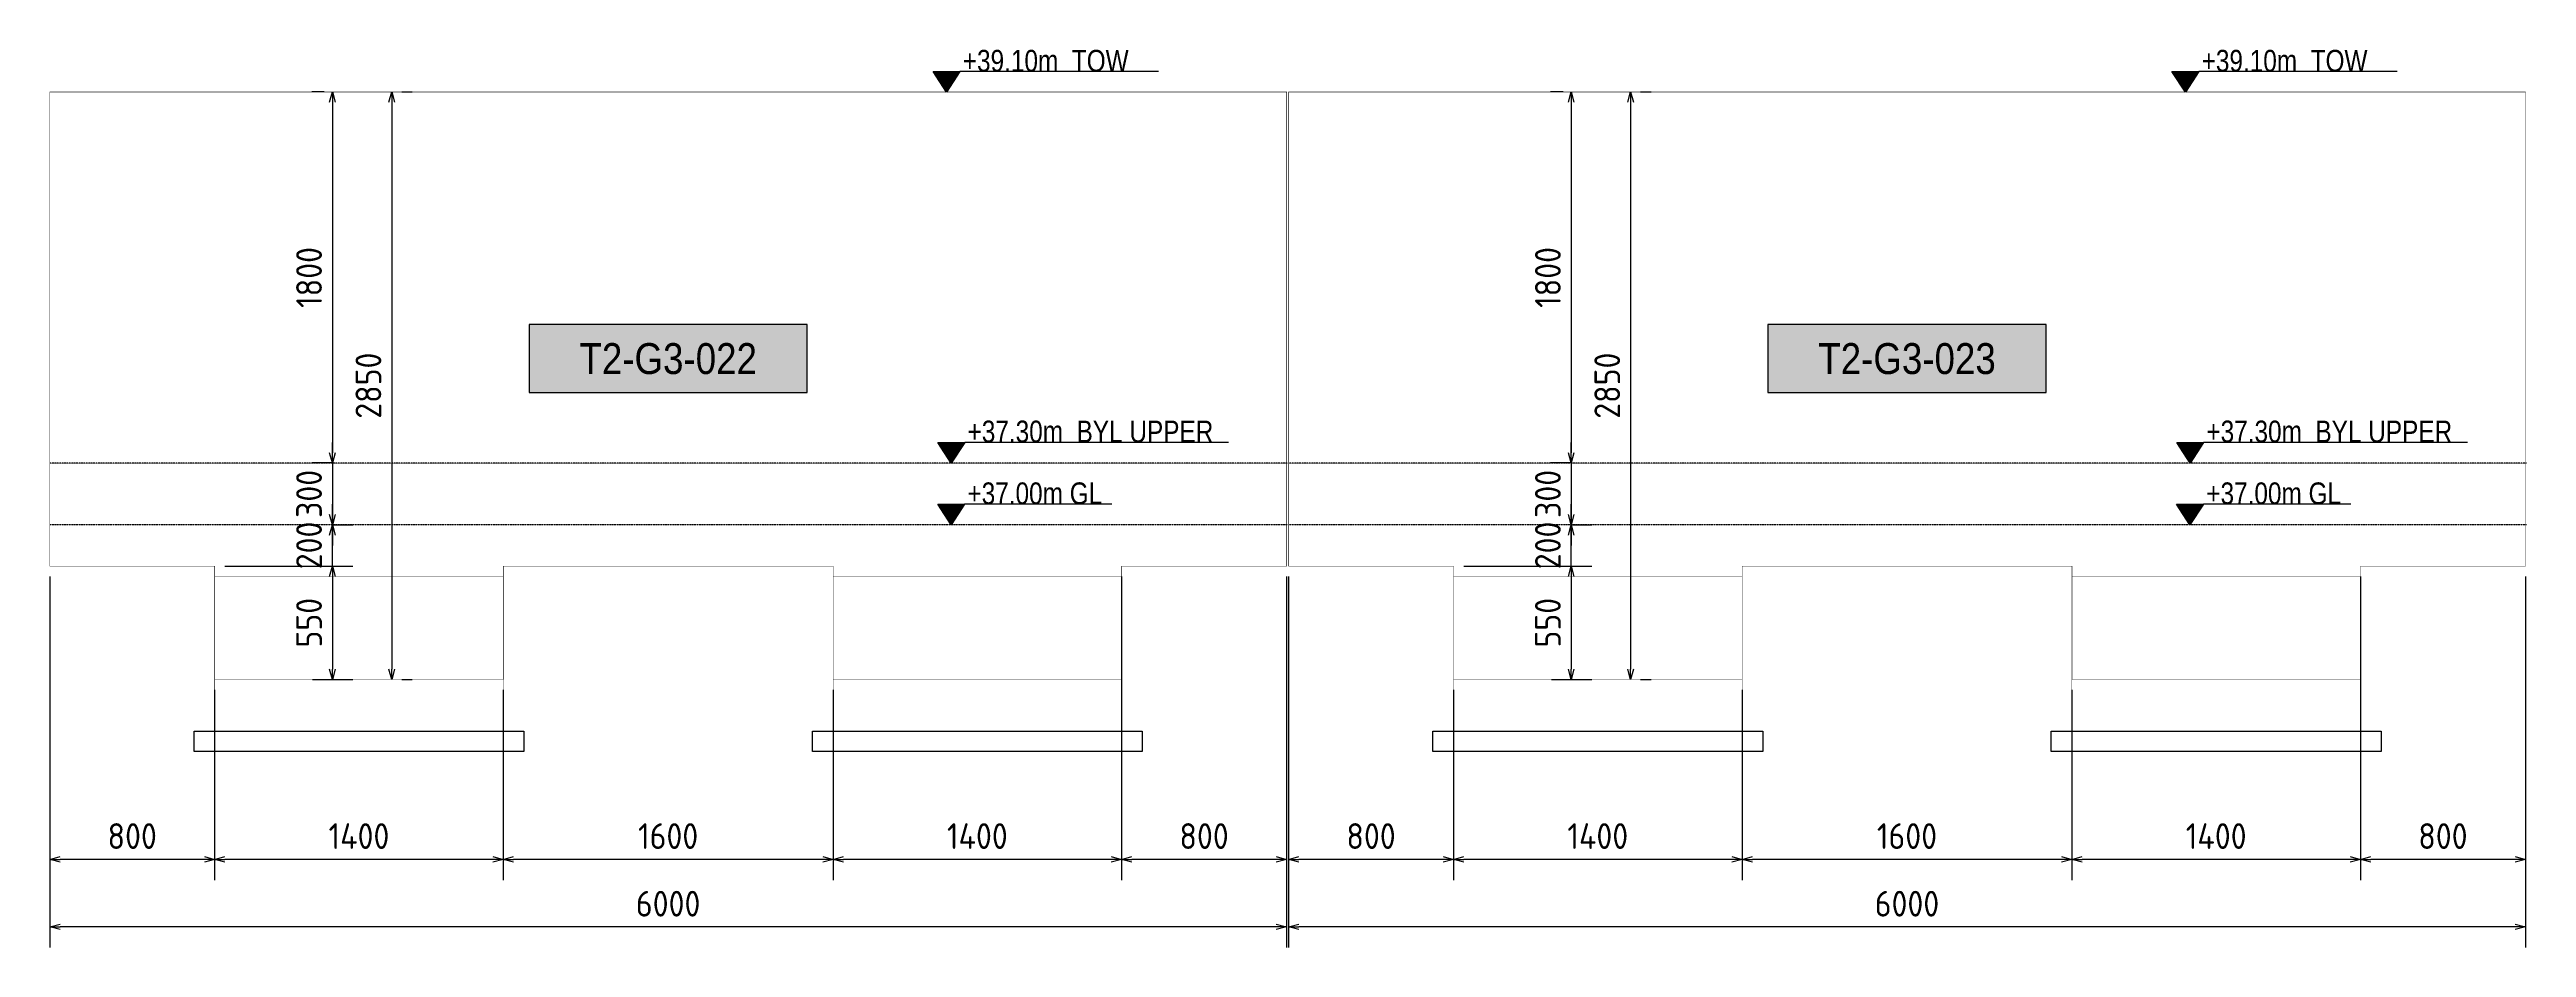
# Model space of a CAD drawing. Header units: centimetres. Extents: x -6122352 to 7132207, y -1694241 to 1947892.
# Drawn here: x 3689633 to 3701649, y 813384 to 817740 of the extents above; entities that cross this region are included whole.
import ezdxf
from ezdxf.enums import TextEntityAlignment as Align

# ---------------------------------------------------------------- set-up
doc = ezdxf.new("R2010")
doc.units = ezdxf.units.CM
doc.header["$MEASUREMENT"] = 0
doc.header["$PDMODE"] = 66
doc.header["$PDSIZE"] = 100
doc.linetypes.add('DASHED2', pattern=[0.375, 0.25, -0.125])
doc.linetypes.add('HIDDEN', pattern=[0.375, 0.25, -0.125])
for name, color, linetype in [('@MI-TYPE-01', 30, 'Continuous'), ('@MI-TYPE-02', 6, 'Continuous'), ('JML-Dimension', 1, 'Continuous'), ('PANEL-TAGS', 7, 'Continuous'), ('SECTION', 130, 'Continuous')]:
    doc.layers.add(name, color=color, linetype=linetype)
doc.styles.add('PANELTAG_STYLE', font='arial.ttf')
doc.styles.add('Schueco-BEMSTIL', font='isocpeur.ttf', dxfattribs={"width": 0.9})
doc.styles.add('txt-Pisa-std', font='arial.ttf', dxfattribs={"width": 0.8})
doc.dimstyles.new('MI- JWC-TXT-2.5 MM', dxfattribs={"dimscale": 1.5, "dimtxt": 2.5, "dimasz": 1, "dimexe": 2, "dimexo": 1, "dimgap": 1, "dimtad": 1, "dimdec": 0, "dimdsep": 46, "dimtxsty": 'Schueco-BEMSTIL', "dimblk": 'OPEN30', "dimcen": 0, "dimdle": 2, "dimclrd": 140, "dimclre": 8, "dimclrt": 40, "dimadec": 0, "dimazin": 2, "dimtfac": 1, "dimtdec": 0, "dimtix": 1, "dimtmove": 2, "dimatfit": 3, "dimldrblk": 'OPEN', "dimfxl": 2, "dimlwd": -1, "dimlwe": -1, "dimarcsym": 0})

# ---------------------------------------------------------------- blocks, each defined once
blk = doc.blocks.new('_Open30')
at = {"color": 0, "linetype": 'ByBlock', "lineweight": -2}
for p, q in [((-1, 0.27), (0, 0)), ((0, 0), (-1, -0.27)), ((0, 0), (-1, 0))]:
    blk.add_line(p, q, dxfattribs=at)
blk = doc.blocks.new('*D2903')
at = {"layer": '@MI-TYPE-01', "color": 8, "transparency": 16777216}
for p, q in [((3694834, 815184), (3694834, 813711)), ((3695634, 815184), (3695634, 813711))]:
    blk.add_line(p, q, dxfattribs=at)
at = {"layer": '@MI-TYPE-01', "color": 140, "transparency": 16777216}
blk.add_line((3695584, 813811), (3694884, 813811), dxfattribs=at)
at = {"layer": 'Defpoints', "color": 0, "transparency": 16777216}
for p in [(3694834, 815234), (3695634, 815234), (3694834, 813811)]:
    blk.add_point(p, dxfattribs=at)
at = {"layer": '@MI-TYPE-01', "color": 140, "transparency": 16777216, "xscale": 50, "yscale": 50, "zscale": 50, "rotation": 180}
blk.add_blockref('_Open30', (3694834, 813811), dxfattribs=at)
at = {"layer": '@MI-TYPE-01', "color": 140, "transparency": 16777216, "xscale": 50, "yscale": 50, "zscale": 50}
blk.add_blockref('_Open30', (3695634, 813811), dxfattribs=at)
at = {"layer": '@MI-TYPE-01', "color": 40, "transparency": 16777216, "insert": (3695234, 813924), "char_height": 125, "attachment_point": 5, "style": 'Schueco-BEMSTIL'}
blk.add_mtext('800', dxfattribs=at)
blk = doc.blocks.new('_Open')
at = {"color": 0, "linetype": 'ByBlock', "lineweight": -2}
for p, q in [((-1, 0.2), (0, 0)), ((-1, -0.2), (0, 0)), ((0, 0), (-1, 0))]:
    blk.add_line(p, q, dxfattribs=at)
blk = doc.blocks.new('*D2904')
at = {"layer": '@MI-TYPE-01', "color": 8, "transparency": 16777216}
for p, q in [((3694834, 815184), (3694834, 813711)), ((3693434, 814634), (3693434, 813711))]:
    blk.add_line(p, q, dxfattribs=at)
at = {"layer": '@MI-TYPE-01', "color": 140, "transparency": 16777216}
blk.add_line((3694784, 813811), (3693484, 813811), dxfattribs=at)
at = {"layer": 'Defpoints', "color": 0, "transparency": 16777216}
for p in [(3694834, 815234), (3693434, 814684), (3693434, 813811)]:
    blk.add_point(p, dxfattribs=at)
at = {"layer": '@MI-TYPE-01', "color": 140, "transparency": 16777216, "xscale": 50, "yscale": 50, "zscale": 50, "rotation": 180}
blk.add_blockref('_Open30', (3693434, 813811), dxfattribs=at)
at = {"layer": '@MI-TYPE-01', "color": 140, "transparency": 16777216, "xscale": 50, "yscale": 50, "zscale": 50}
blk.add_blockref('_Open30', (3694834, 813811), dxfattribs=at)
at = {"layer": '@MI-TYPE-01', "color": 40, "transparency": 16777216, "insert": (3694134, 813924), "char_height": 125, "attachment_point": 5, "style": 'Schueco-BEMSTIL'}
blk.add_mtext('1400', dxfattribs=at)
blk = doc.blocks.new('*D2905')
at = {"layer": '@MI-TYPE-01', "color": 8, "transparency": 16777216}
for p, q in [((3691834, 814634), (3691834, 813711)), ((3693434, 814634), (3693434, 813711))]:
    blk.add_line(p, q, dxfattribs=at)
at = {"layer": '@MI-TYPE-01', "color": 140, "transparency": 16777216}
blk.add_line((3693384, 813811), (3691884, 813811), dxfattribs=at)
at = {"layer": 'Defpoints', "color": 0, "transparency": 16777216}
for p in [(3691834, 814684), (3693434, 814684), (3691834, 813811)]:
    blk.add_point(p, dxfattribs=at)
at = {"layer": '@MI-TYPE-01', "color": 140, "transparency": 16777216, "xscale": 50, "yscale": 50, "zscale": 50, "rotation": 180}
blk.add_blockref('_Open30', (3691834, 813811), dxfattribs=at)
at = {"layer": '@MI-TYPE-01', "color": 140, "transparency": 16777216, "xscale": 50, "yscale": 50, "zscale": 50}
blk.add_blockref('_Open30', (3693434, 813811), dxfattribs=at)
at = {"layer": '@MI-TYPE-01', "color": 40, "transparency": 16777216, "insert": (3692634, 813924), "char_height": 125, "attachment_point": 5, "style": 'Schueco-BEMSTIL'}
blk.add_mtext('1600', dxfattribs=at)
blk = doc.blocks.new('*D2906')
at = {"layer": '@MI-TYPE-01', "color": 8, "transparency": 16777216}
for p, q in [((3690434, 814634), (3690434, 813711)), ((3691834, 814634), (3691834, 813711))]:
    blk.add_line(p, q, dxfattribs=at)
at = {"layer": '@MI-TYPE-01', "color": 140, "transparency": 16777216}
blk.add_line((3691784, 813811), (3690484, 813811), dxfattribs=at)
at = {"layer": 'Defpoints', "color": 0, "transparency": 16777216}
for p in [(3690434, 814684), (3691834, 814684), (3690434, 813811)]:
    blk.add_point(p, dxfattribs=at)
at = {"layer": '@MI-TYPE-01', "color": 140, "transparency": 16777216, "xscale": 50, "yscale": 50, "zscale": 50, "rotation": 180}
blk.add_blockref('_Open30', (3690434, 813811), dxfattribs=at)
at = {"layer": '@MI-TYPE-01', "color": 140, "transparency": 16777216, "xscale": 50, "yscale": 50, "zscale": 50}
blk.add_blockref('_Open30', (3691834, 813811), dxfattribs=at)
at = {"layer": '@MI-TYPE-01', "color": 40, "transparency": 16777216, "insert": (3691134, 813924), "char_height": 125, "attachment_point": 5, "style": 'Schueco-BEMSTIL'}
blk.add_mtext('1400', dxfattribs=at)
blk = doc.blocks.new('*D2907')
at = {"layer": '@MI-TYPE-01', "color": 8, "transparency": 16777216}
for p, q in [((3689634, 815184), (3689634, 813711)), ((3690434, 814634), (3690434, 813711))]:
    blk.add_line(p, q, dxfattribs=at)
at = {"layer": '@MI-TYPE-01', "color": 140, "transparency": 16777216}
blk.add_line((3690384, 813811), (3689684, 813811), dxfattribs=at)
at = {"layer": 'Defpoints', "color": 0, "transparency": 16777216}
for p in [(3689634, 815234), (3690434, 814684), (3689634, 813811)]:
    blk.add_point(p, dxfattribs=at)
at = {"layer": '@MI-TYPE-01', "color": 140, "transparency": 16777216, "xscale": 50, "yscale": 50, "zscale": 50, "rotation": 180}
blk.add_blockref('_Open30', (3689634, 813811), dxfattribs=at)
at = {"layer": '@MI-TYPE-01', "color": 140, "transparency": 16777216, "xscale": 50, "yscale": 50, "zscale": 50}
blk.add_blockref('_Open30', (3690434, 813811), dxfattribs=at)
at = {"layer": '@MI-TYPE-01', "color": 40, "transparency": 16777216, "insert": (3690034, 813924), "char_height": 125, "attachment_point": 5, "style": 'Schueco-BEMSTIL'}
blk.add_mtext('800', dxfattribs=at)
blk = doc.blocks.new('*D2908')
at = {"layer": '@MI-TYPE-01', "color": 8, "transparency": 16777216}
for p, q in [((3689634, 815184), (3689634, 813384)), ((3695634, 815184), (3695634, 813384))]:
    blk.add_line(p, q, dxfattribs=at)
at = {"layer": '@MI-TYPE-01', "color": 140, "transparency": 16777216}
blk.add_line((3695584, 813484), (3689684, 813484), dxfattribs=at)
at = {"layer": 'Defpoints', "color": 0, "transparency": 16777216}
for p in [(3689634, 815234), (3695634, 815234), (3689634, 813484)]:
    blk.add_point(p, dxfattribs=at)
at = {"layer": '@MI-TYPE-01', "color": 140, "transparency": 16777216, "xscale": 50, "yscale": 50, "zscale": 50, "rotation": 180}
blk.add_blockref('_Open30', (3689634, 813484), dxfattribs=at)
at = {"layer": '@MI-TYPE-01', "color": 140, "transparency": 16777216, "xscale": 50, "yscale": 50, "zscale": 50}
blk.add_blockref('_Open30', (3695634, 813484), dxfattribs=at)
at = {"layer": '@MI-TYPE-01', "color": 40, "transparency": 16777216, "insert": (3692634, 813596), "char_height": 125, "attachment_point": 5, "style": 'Schueco-BEMSTIL'}
blk.add_mtext('6000', dxfattribs=at)
blk = doc.blocks.new('T2-ELE FT')
at = {"color": 12, "linetype": 'HIDDEN', "ltscale": 5, "const_width": 2}
blk.add_lwpolyline([(30306558, 1676366), (30306558, 1676866), (30307958, 1676866), (30307958, 1676366)], dxfattribs=at)
at = {"color": 12, "ltscale": 20, "const_width": 2}
blk.add_lwpolyline([(30306558, 1676366), (30307958, 1676366), (30307958, 1676116), (30306558, 1676116)], close=True, dxfattribs=at)
at = {"color": 8, "ltscale": 20}
blk.add_lwpolyline([(30306458, 1676116), (30308058, 1676116), (30308058, 1676016), (30306458, 1676016)], close=True, dxfattribs=at)
blk = doc.blocks.new('*D2909')
at = {"layer": '@MI-TYPE-01', "color": 8, "transparency": 16777216}
for p, q in [((3690966, 817534), (3690905, 817534)), ((3691009, 815734), (3690905, 815734))]:
    blk.add_line(p, q, dxfattribs=at)
at = {"layer": '@MI-TYPE-01', "color": 140, "transparency": 16777216}
blk.add_line((3691005, 817484), (3691005, 815784), dxfattribs=at)
at = {"layer": 'Defpoints', "color": 0, "transparency": 16777216}
for p in [(3691016, 817534), (3691005, 815734), (3691059, 815734)]:
    blk.add_point(p, dxfattribs=at)
at = {"layer": '@MI-TYPE-01', "color": 140, "transparency": 16777216, "xscale": 50, "yscale": 50, "zscale": 50}
for p, rotation in [((3691005, 817534), 90), ((3691005, 815734), 270)]:
    blk.add_blockref('_Open30', p, dxfattribs=dict(at, rotation=rotation))
at = {"layer": '@MI-TYPE-01', "color": 40, "transparency": 16777216, "insert": (3690892, 816634), "char_height": 125, "attachment_point": 5, "rotation": 90, "style": 'Schueco-BEMSTIL'}
blk.add_mtext('1800', dxfattribs=at)
blk = doc.blocks.new('*D2900')
at = {"layer": '@MI-TYPE-01', "color": 140, "transparency": 16777216}
blk.add_line((3691293, 817484), (3691293, 814734), dxfattribs=at)
at = {"layer": '@MI-TYPE-01', "color": 8, "transparency": 16777216}
for p, q in [((3691342, 817534), (3691393, 817534)), ((3691342, 814684), (3691393, 814684))]:
    blk.add_line(p, q, dxfattribs=at)
at = {"layer": 'Defpoints', "color": 0, "transparency": 16777216}
for p in [(3691292, 817534), (3691292, 814684), (3691293, 814684)]:
    blk.add_point(p, dxfattribs=at)
at = {"layer": '@MI-TYPE-01', "color": 140, "transparency": 16777216, "xscale": 50, "yscale": 50, "zscale": 50}
for p, rotation in [((3691293, 817534), 90), ((3691293, 814684), 270)]:
    blk.add_blockref('_Open30', p, dxfattribs=dict(at, rotation=rotation))
at = {"layer": '@MI-TYPE-01', "color": 40, "transparency": 16777216, "insert": (3691180, 816109), "char_height": 125, "attachment_point": 5, "rotation": 90, "style": 'Schueco-BEMSTIL'}
blk.add_mtext('2850', dxfattribs=at)
blk = doc.blocks.new('*D2901')
at = {"layer": '@MI-TYPE-01', "color": 140, "transparency": 16777216}
for p, q in [((3691005, 815784), (3691005, 815834)), ((3691005, 815734), (3691005, 815434)), ((3691005, 815384), (3691005, 815334))]:
    blk.add_line(p, q, dxfattribs=at)
at = {"layer": '@MI-TYPE-01', "color": 8, "transparency": 16777216}
for p, q in [((3690966, 815734), (3690905, 815734)), ((3691013, 815434), (3691105, 815434))]:
    blk.add_line(p, q, dxfattribs=at)
at = {"layer": 'Defpoints', "color": 0, "transparency": 16777216}
for p in [(3691016, 815734), (3690963, 815434), (3691005, 815434)]:
    blk.add_point(p, dxfattribs=at)
at = {"layer": '@MI-TYPE-01', "color": 140, "transparency": 16777216, "xscale": 50, "yscale": 50, "zscale": 50}
for p, rotation in [((3691005, 815734), 270), ((3691005, 815434), 90)]:
    blk.add_blockref('_Open30', p, dxfattribs=dict(at, rotation=rotation))
at = {"layer": '@MI-TYPE-01', "color": 40, "transparency": 16777216, "insert": (3690892, 815584), "char_height": 125, "attachment_point": 5, "rotation": 90, "style": 'Schueco-BEMSTIL'}
blk.add_mtext('300', dxfattribs=at)
blk = doc.blocks.new('*D2902')
at = {"layer": '@MI-TYPE-01', "color": 8, "transparency": 16777216}
for p, q in [((3690484, 815234), (3691105, 815234)), ((3690909, 814684), (3691105, 814684))]:
    blk.add_line(p, q, dxfattribs=at)
at = {"layer": '@MI-TYPE-01', "color": 140, "transparency": 16777216}
blk.add_line((3691005, 815184), (3691005, 814734), dxfattribs=at)
at = {"layer": 'Defpoints', "color": 0, "transparency": 16777216}
for p in [(3690434, 815234), (3690859, 814684), (3691005, 814684)]:
    blk.add_point(p, dxfattribs=at)
at = {"layer": '@MI-TYPE-01', "color": 140, "transparency": 16777216, "xscale": 50, "yscale": 50, "zscale": 50}
for p, rotation in [((3691005, 815234), 90), ((3691005, 814684), 270)]:
    blk.add_blockref('_Open30', p, dxfattribs=dict(at, rotation=rotation))
at = {"layer": '@MI-TYPE-01', "color": 40, "transparency": 16777216, "insert": (3690892, 814959), "char_height": 125, "attachment_point": 5, "rotation": 90, "style": 'Schueco-BEMSTIL'}
blk.add_mtext('550', dxfattribs=at)
blk = doc.blocks.new('*U2058')
at = {"layer": 'JML-Dimension'}
h = blk.add_hatch(color=10, dxfattribs=at)
h.dxf.hatch_style = 1
h.paths.add_polyline_path([(0, 0), (-1.54, 2.37), (1.54, 2.37)])
blk.add_line((24.31, 2.37), (1.54, 2.37), dxfattribs=at)
blk.add_lwpolyline([(0, 0), (-1.54, 2.37), (1.54, 2.37), (0, 0)], dxfattribs=at)
at = {"color": 5, "style": 'txt-Pisa-std', "width": 0.8}
blk.add_attdef('+0.0', text='', height=2.5, dxfattribs=at).set_placement((1.87, 2.37), align=Align.BOTTOM_LEFT)
blk = doc.blocks.new('*U2056')
at = {"layer": 'JML-Dimension'}
h = blk.add_hatch(color=10, dxfattribs=at)
h.dxf.hatch_style = 1
h.paths.add_polyline_path([(0, 0), (-1.54, 2.37), (1.54, 2.37)])
blk.add_line((31.81, 2.37), (1.54, 2.37), dxfattribs=at)
blk.add_lwpolyline([(0, 0), (-1.54, 2.37), (1.54, 2.37), (0, 0)], dxfattribs=at)
at = {"color": 5, "style": 'txt-Pisa-std', "width": 0.8}
blk.add_attdef('+0.0', text='', height=2.5, dxfattribs=at).set_placement((1.87, 2.37), align=Align.BOTTOM_LEFT)
blk = doc.blocks.new('*U2214')
at = {"layer": 'JML-Dimension'}
h = blk.add_hatch(color=10, dxfattribs=at)
h.dxf.hatch_style = 1
h.paths.add_polyline_path([(0, 0), (-1.54, 2.37), (1.54, 2.37)])
blk.add_line((18.43, 2.37), (1.54, 2.37), dxfattribs=at)
blk.add_lwpolyline([(0, 0), (-1.54, 2.37), (1.54, 2.37), (0, 0)], dxfattribs=at)
at = {"color": 5, "style": 'txt-Pisa-std', "width": 0.8}
blk.add_attdef('+0.0', text='', height=2.5, dxfattribs=at).set_placement((1.87, 2.37), align=Align.BOTTOM_LEFT)
blk = doc.blocks.new('*D2913')
at = {"layer": '@MI-TYPE-01', "color": 8, "transparency": 16777216}
for p, q in [((3700844, 815184), (3700844, 813711)), ((3701644, 815184), (3701644, 813711))]:
    blk.add_line(p, q, dxfattribs=at)
at = {"layer": '@MI-TYPE-01', "color": 140, "transparency": 16777216}
blk.add_line((3701594, 813811), (3700894, 813811), dxfattribs=at)
at = {"layer": 'Defpoints', "color": 0, "transparency": 16777216}
for p in [(3700844, 815234), (3701644, 815234), (3700844, 813811)]:
    blk.add_point(p, dxfattribs=at)
at = {"layer": '@MI-TYPE-01', "color": 140, "transparency": 16777216, "xscale": 50, "yscale": 50, "zscale": 50, "rotation": 180}
blk.add_blockref('_Open30', (3700844, 813811), dxfattribs=at)
at = {"layer": '@MI-TYPE-01', "color": 140, "transparency": 16777216, "xscale": 50, "yscale": 50, "zscale": 50}
blk.add_blockref('_Open30', (3701644, 813811), dxfattribs=at)
at = {"layer": '@MI-TYPE-01', "color": 40, "transparency": 16777216, "insert": (3701244, 813924), "char_height": 125, "attachment_point": 5, "style": 'Schueco-BEMSTIL'}
blk.add_mtext('800', dxfattribs=at)
blk = doc.blocks.new('*D2914')
at = {"layer": '@MI-TYPE-01', "color": 8, "transparency": 16777216}
for p, q in [((3700844, 815184), (3700844, 813711)), ((3699444, 814634), (3699444, 813711))]:
    blk.add_line(p, q, dxfattribs=at)
at = {"layer": '@MI-TYPE-01', "color": 140, "transparency": 16777216}
blk.add_line((3700794, 813811), (3699494, 813811), dxfattribs=at)
at = {"layer": 'Defpoints', "color": 0, "transparency": 16777216}
for p in [(3700844, 815234), (3699444, 814684), (3699444, 813811)]:
    blk.add_point(p, dxfattribs=at)
at = {"layer": '@MI-TYPE-01', "color": 140, "transparency": 16777216, "xscale": 50, "yscale": 50, "zscale": 50, "rotation": 180}
blk.add_blockref('_Open30', (3699444, 813811), dxfattribs=at)
at = {"layer": '@MI-TYPE-01', "color": 140, "transparency": 16777216, "xscale": 50, "yscale": 50, "zscale": 50}
blk.add_blockref('_Open30', (3700844, 813811), dxfattribs=at)
at = {"layer": '@MI-TYPE-01', "color": 40, "transparency": 16777216, "insert": (3700144, 813924), "char_height": 125, "attachment_point": 5, "style": 'Schueco-BEMSTIL'}
blk.add_mtext('1400', dxfattribs=at)
blk = doc.blocks.new('*D2915')
at = {"layer": '@MI-TYPE-01', "color": 8, "transparency": 16777216}
for p, q in [((3697844, 814634), (3697844, 813711)), ((3699444, 814634), (3699444, 813711))]:
    blk.add_line(p, q, dxfattribs=at)
at = {"layer": '@MI-TYPE-01', "color": 140, "transparency": 16777216}
blk.add_line((3699394, 813811), (3697894, 813811), dxfattribs=at)
at = {"layer": 'Defpoints', "color": 0, "transparency": 16777216}
for p in [(3697844, 814684), (3699444, 814684), (3697844, 813811)]:
    blk.add_point(p, dxfattribs=at)
at = {"layer": '@MI-TYPE-01', "color": 140, "transparency": 16777216, "xscale": 50, "yscale": 50, "zscale": 50, "rotation": 180}
blk.add_blockref('_Open30', (3697844, 813811), dxfattribs=at)
at = {"layer": '@MI-TYPE-01', "color": 140, "transparency": 16777216, "xscale": 50, "yscale": 50, "zscale": 50}
blk.add_blockref('_Open30', (3699444, 813811), dxfattribs=at)
at = {"layer": '@MI-TYPE-01', "color": 40, "transparency": 16777216, "insert": (3698644, 813924), "char_height": 125, "attachment_point": 5, "style": 'Schueco-BEMSTIL'}
blk.add_mtext('1600', dxfattribs=at)
blk = doc.blocks.new('*D2916')
at = {"layer": '@MI-TYPE-01', "color": 8, "transparency": 16777216}
for p, q in [((3696444, 814634), (3696444, 813711)), ((3697844, 814634), (3697844, 813711))]:
    blk.add_line(p, q, dxfattribs=at)
at = {"layer": '@MI-TYPE-01', "color": 140, "transparency": 16777216}
blk.add_line((3697794, 813811), (3696494, 813811), dxfattribs=at)
at = {"layer": 'Defpoints', "color": 0, "transparency": 16777216}
for p in [(3696444, 814684), (3697844, 814684), (3696444, 813811)]:
    blk.add_point(p, dxfattribs=at)
at = {"layer": '@MI-TYPE-01', "color": 140, "transparency": 16777216, "xscale": 50, "yscale": 50, "zscale": 50, "rotation": 180}
blk.add_blockref('_Open30', (3696444, 813811), dxfattribs=at)
at = {"layer": '@MI-TYPE-01', "color": 140, "transparency": 16777216, "xscale": 50, "yscale": 50, "zscale": 50}
blk.add_blockref('_Open30', (3697844, 813811), dxfattribs=at)
at = {"layer": '@MI-TYPE-01', "color": 40, "transparency": 16777216, "insert": (3697144, 813924), "char_height": 125, "attachment_point": 5, "style": 'Schueco-BEMSTIL'}
blk.add_mtext('1400', dxfattribs=at)
blk = doc.blocks.new('*D2917')
at = {"layer": '@MI-TYPE-01', "color": 8, "transparency": 16777216}
for p, q in [((3695644, 815184), (3695644, 813711)), ((3696444, 814634), (3696444, 813711))]:
    blk.add_line(p, q, dxfattribs=at)
at = {"layer": '@MI-TYPE-01', "color": 140, "transparency": 16777216}
blk.add_line((3696394, 813811), (3695694, 813811), dxfattribs=at)
at = {"layer": 'Defpoints', "color": 0, "transparency": 16777216}
for p in [(3695644, 815234), (3696444, 814684), (3695644, 813811)]:
    blk.add_point(p, dxfattribs=at)
at = {"layer": '@MI-TYPE-01', "color": 140, "transparency": 16777216, "xscale": 50, "yscale": 50, "zscale": 50, "rotation": 180}
blk.add_blockref('_Open30', (3695644, 813811), dxfattribs=at)
at = {"layer": '@MI-TYPE-01', "color": 140, "transparency": 16777216, "xscale": 50, "yscale": 50, "zscale": 50}
blk.add_blockref('_Open30', (3696444, 813811), dxfattribs=at)
at = {"layer": '@MI-TYPE-01', "color": 40, "transparency": 16777216, "insert": (3696044, 813924), "char_height": 125, "attachment_point": 5, "style": 'Schueco-BEMSTIL'}
blk.add_mtext('800', dxfattribs=at)
blk = doc.blocks.new('*D2918')
at = {"layer": '@MI-TYPE-01', "color": 8, "transparency": 16777216}
for p, q in [((3695644, 815184), (3695644, 813384)), ((3701644, 815184), (3701644, 813384))]:
    blk.add_line(p, q, dxfattribs=at)
at = {"layer": '@MI-TYPE-01', "color": 140, "transparency": 16777216}
blk.add_line((3701594, 813484), (3695694, 813484), dxfattribs=at)
at = {"layer": 'Defpoints', "color": 0, "transparency": 16777216}
for p in [(3695644, 815234), (3701644, 815234), (3695644, 813484)]:
    blk.add_point(p, dxfattribs=at)
at = {"layer": '@MI-TYPE-01', "color": 140, "transparency": 16777216, "xscale": 50, "yscale": 50, "zscale": 50, "rotation": 180}
blk.add_blockref('_Open30', (3695644, 813484), dxfattribs=at)
at = {"layer": '@MI-TYPE-01', "color": 140, "transparency": 16777216, "xscale": 50, "yscale": 50, "zscale": 50}
blk.add_blockref('_Open30', (3701644, 813484), dxfattribs=at)
at = {"layer": '@MI-TYPE-01', "color": 40, "transparency": 16777216, "insert": (3698644, 813596), "char_height": 125, "attachment_point": 5, "style": 'Schueco-BEMSTIL'}
blk.add_mtext('6000', dxfattribs=at)
blk = doc.blocks.new('*D2919')
at = {"layer": '@MI-TYPE-01', "color": 8, "transparency": 16777216}
for p, q in [((3696976, 817534), (3696915, 817534)), ((3697019, 815734), (3696915, 815734))]:
    blk.add_line(p, q, dxfattribs=at)
at = {"layer": '@MI-TYPE-01', "color": 140, "transparency": 16777216}
blk.add_line((3697015, 817484), (3697015, 815784), dxfattribs=at)
at = {"layer": 'Defpoints', "color": 0, "transparency": 16777216}
for p in [(3697026, 817534), (3697015, 815734), (3697069, 815734)]:
    blk.add_point(p, dxfattribs=at)
at = {"layer": '@MI-TYPE-01', "color": 140, "transparency": 16777216, "xscale": 50, "yscale": 50, "zscale": 50}
for p, rotation in [((3697015, 817534), 90), ((3697015, 815734), 270)]:
    blk.add_blockref('_Open30', p, dxfattribs=dict(at, rotation=rotation))
at = {"layer": '@MI-TYPE-01', "color": 40, "transparency": 16777216, "insert": (3696902, 816634), "char_height": 125, "attachment_point": 5, "rotation": 90, "style": 'Schueco-BEMSTIL'}
blk.add_mtext('1800', dxfattribs=at)
blk = doc.blocks.new('*D2910')
at = {"layer": '@MI-TYPE-01', "color": 140, "transparency": 16777216}
blk.add_line((3697303, 817484), (3697303, 814734), dxfattribs=at)
at = {"layer": '@MI-TYPE-01', "color": 8, "transparency": 16777216}
for p, q in [((3697352, 817534), (3697403, 817534)), ((3697352, 814684), (3697403, 814684))]:
    blk.add_line(p, q, dxfattribs=at)
at = {"layer": 'Defpoints', "color": 0, "transparency": 16777216}
for p in [(3697302, 817534), (3697302, 814684), (3697303, 814684)]:
    blk.add_point(p, dxfattribs=at)
at = {"layer": '@MI-TYPE-01', "color": 140, "transparency": 16777216, "xscale": 50, "yscale": 50, "zscale": 50}
for p, rotation in [((3697303, 817534), 90), ((3697303, 814684), 270)]:
    blk.add_blockref('_Open30', p, dxfattribs=dict(at, rotation=rotation))
at = {"layer": '@MI-TYPE-01', "color": 40, "transparency": 16777216, "insert": (3697190, 816109), "char_height": 125, "attachment_point": 5, "rotation": 90, "style": 'Schueco-BEMSTIL'}
blk.add_mtext('2850', dxfattribs=at)
blk = doc.blocks.new('*D2911')
at = {"layer": '@MI-TYPE-01', "color": 140, "transparency": 16777216}
for p, q in [((3697015, 815784), (3697015, 815834)), ((3697015, 815734), (3697015, 815434)), ((3697015, 815384), (3697015, 815334))]:
    blk.add_line(p, q, dxfattribs=at)
at = {"layer": '@MI-TYPE-01', "color": 8, "transparency": 16777216}
for p, q in [((3696976, 815734), (3696915, 815734)), ((3697023, 815434), (3697115, 815434))]:
    blk.add_line(p, q, dxfattribs=at)
at = {"layer": 'Defpoints', "color": 0, "transparency": 16777216}
for p in [(3697026, 815734), (3696973, 815434), (3697015, 815434)]:
    blk.add_point(p, dxfattribs=at)
at = {"layer": '@MI-TYPE-01', "color": 140, "transparency": 16777216, "xscale": 50, "yscale": 50, "zscale": 50}
for p, rotation in [((3697015, 815734), 270), ((3697015, 815434), 90)]:
    blk.add_blockref('_Open30', p, dxfattribs=dict(at, rotation=rotation))
at = {"layer": '@MI-TYPE-01', "color": 40, "transparency": 16777216, "insert": (3696902, 815584), "char_height": 125, "attachment_point": 5, "rotation": 90, "style": 'Schueco-BEMSTIL'}
blk.add_mtext('300', dxfattribs=at)
blk = doc.blocks.new('*D2912')
at = {"layer": '@MI-TYPE-01', "color": 8, "transparency": 16777216}
for p, q in [((3696494, 815234), (3697115, 815234)), ((3696919, 814684), (3697115, 814684))]:
    blk.add_line(p, q, dxfattribs=at)
at = {"layer": '@MI-TYPE-01', "color": 140, "transparency": 16777216}
blk.add_line((3697015, 815184), (3697015, 814734), dxfattribs=at)
at = {"layer": 'Defpoints', "color": 0, "transparency": 16777216}
for p in [(3696444, 815234), (3696869, 814684), (3697015, 814684)]:
    blk.add_point(p, dxfattribs=at)
at = {"layer": '@MI-TYPE-01', "color": 140, "transparency": 16777216, "xscale": 50, "yscale": 50, "zscale": 50}
for p, rotation in [((3697015, 815234), 90), ((3697015, 814684), 270)]:
    blk.add_blockref('_Open30', p, dxfattribs=dict(at, rotation=rotation))
at = {"layer": '@MI-TYPE-01', "color": 40, "transparency": 16777216, "insert": (3696902, 814959), "char_height": 125, "attachment_point": 5, "rotation": 90, "style": 'Schueco-BEMSTIL'}
blk.add_mtext('550', dxfattribs=at)
blk = doc.blocks.new('*D2986')
at = {"layer": '@MI-TYPE-01', "color": 140, "transparency": 16777216}
for p, q in [((3697015, 815484), (3697015, 815534)), ((3697015, 815234), (3697015, 815434)), ((3697015, 815184), (3697015, 815134))]:
    blk.add_line(p, q, dxfattribs=at)
at = {"layer": '@MI-TYPE-01', "color": 8, "transparency": 16777216}
for p, q in [((3697065, 815434), (3697115, 815434)), ((3696494, 815234), (3697115, 815234))]:
    blk.add_line(p, q, dxfattribs=at)
at = {"layer": 'Defpoints', "color": 0, "transparency": 16777216}
for p in [(3697015, 815434), (3697015, 815434), (3696444, 815234)]:
    blk.add_point(p, dxfattribs=at)
at = {"layer": '@MI-TYPE-01', "color": 140, "transparency": 16777216, "xscale": 50, "yscale": 50, "zscale": 50}
for p, rotation in [((3697015, 815434), 270), ((3697015, 815234), 90)]:
    blk.add_blockref('_Open30', p, dxfattribs=dict(at, rotation=rotation))
at = {"layer": '@MI-TYPE-01', "color": 40, "transparency": 16777216, "insert": (3696902, 815334), "char_height": 125, "attachment_point": 5, "rotation": 90, "style": 'Schueco-BEMSTIL'}
blk.add_mtext('200', dxfattribs=at)
blk = doc.blocks.new('*D2987')
at = {"layer": '@MI-TYPE-01', "color": 140, "transparency": 16777216}
for p, q in [((3691005, 815484), (3691005, 815534)), ((3691005, 815234), (3691005, 815434)), ((3691005, 815184), (3691005, 815134))]:
    blk.add_line(p, q, dxfattribs=at)
at = {"layer": '@MI-TYPE-01', "color": 8, "transparency": 16777216}
for p, q in [((3691055, 815434), (3691105, 815434)), ((3690484, 815234), (3691105, 815234))]:
    blk.add_line(p, q, dxfattribs=at)
at = {"layer": 'Defpoints', "color": 0, "transparency": 16777216}
for p in [(3691005, 815434), (3691005, 815434), (3690434, 815234)]:
    blk.add_point(p, dxfattribs=at)
at = {"layer": '@MI-TYPE-01', "color": 140, "transparency": 16777216, "xscale": 50, "yscale": 50, "zscale": 50}
for p, rotation in [((3691005, 815434), 270), ((3691005, 815234), 90)]:
    blk.add_blockref('_Open30', p, dxfattribs=dict(at, rotation=rotation))
at = {"layer": '@MI-TYPE-01', "color": 40, "transparency": 16777216, "insert": (3690892, 815334), "char_height": 125, "attachment_point": 5, "rotation": 90, "style": 'Schueco-BEMSTIL'}
blk.add_mtext('200', dxfattribs=at)
blk = doc.blocks.new('PANELTAG')
at = {"layer": 'PANEL-TAGS', "color": 1}
blk.add_lwpolyline([(-13.5, -3.3), (13.5, -3.3), (13.5, 3.3), (-13.5, 3.3)], close=True, dxfattribs=at)
at = {"layer": 'PANEL-TAGS', "color": 40, "true_color": 0xffd700}
blk.add_solid([(-13.5, -3.3), (13.5, -3.3), (-13.5, 3.3), (13.5, 3.3)], dxfattribs=at)
at = {"layer": 'PANEL-TAGS', "color": 5, "style": 'PANELTAG_STYLE', "width": 0.85}
blk.add_attdef('TAGNO', text='', height=3, dxfattribs=at).set_placement((0, 0), align=Align.MIDDLE)

msp = doc.modelspace()

# ---------------------------------------------------------------- linework, layer by layer
at = {"layer": '@MI-TYPE-01', "const_width": 2.5}
for points in [[(3695634.25217, 817533.57191), (3689634.25217, 817533.57191), (3689634.25217, 815233.57195), (3690434.25217, 815233.57195), (3690434.25217, 814683.57195), (3691834.25217, 814683.57195), (3691834.25217, 815233.57195), (3693434.25217, 815233.57195), (3693434.25217, 814683.57195), (3694834.25217, 814683.57195), (3694834.25217, 815233.57195), (3695634.25217, 815233.57195)], [(3701644.25217, 817533.57191), (3695644.25217, 817533.57191), (3695644.25217, 815233.57195), (3696444.25217, 815233.57195), (3696444.25217, 814683.57195), (3697844.25217, 814683.57195), (3697844.25217, 815233.57195), (3699444.25217, 815233.57195), (3699444.25217, 814683.57195), (3700844.25217, 814683.57195), (3700844.25217, 815233.57195), (3701644.25217, 815233.57195)]]:
    msp.add_lwpolyline(points, close=True, dxfattribs=at)
at = {"layer": '@MI-TYPE-02', "color": 160, "linetype": 'DASHED2', "ltscale": 5}
for points in [[(3695639.25217, 815733.57195), (3689634.25217, 815733.57195)], [(3701649.25217, 815733.57195), (3695644.25217, 815733.57195)], [(3695639.25217, 815433.57195), (3689634.25217, 815433.57195)], [(3701649.25217, 815433.57195), (3695644.25217, 815433.57195)]]:
    msp.add_lwpolyline(points, dxfattribs=at)

# ---------------------------------------------------------------- block references
at = {"color": 2}
for p in [(-26616123.9094, -861682.30181), (-26613123.9094, -861682.30181), (-26610113.9094, -861682.30181), (-26607113.9094, -861682.30181)]:
    msp.add_blockref('T2-ELE FT', p, dxfattribs=at)
at = {"layer": 'PANEL-TAGS'}
ref = msp.add_blockref('PANELTAG', (3692634.25217, 816240.51456), dxfattribs=dict(at, xscale=50, yscale=50, zscale=50))
ref.add_attrib('TAGNO', 'T2-G3-022', dxfattribs={"color": 5, "height": 150, "style": 'PANELTAG_STYLE', "width": 0.85}).set_placement((3692634.25217, 816240.51456), align=Align.MIDDLE_CENTER)
ref = msp.add_blockref('PANELTAG', (3698644.25217, 816240.51456), dxfattribs=dict(at, xscale=50, yscale=50, zscale=50))
ref.add_attrib('TAGNO', 'T2-G3-023', dxfattribs={"color": 5, "height": 150, "style": 'PANELTAG_STYLE', "width": 0.85}).set_placement((3698644.25217, 816240.51456), align=Align.MIDDLE_CENTER)
at = {"layer": 'SECTION', "color": 6}
ref = msp.add_blockref('*U2058', (3693984.40173, 817532.08585), dxfattribs=dict(at, xscale=42.30147098076819, yscale=42.30147098076819, zscale=42.30147098076819))
ref.add_attrib('+0.0', '+39.10m  TOW', (3694063.53038, 817632.34292), dxfattribs={"layer": 'JML-Dimension', "color": 5, "height": 105.7536775, "style": 'txt-Pisa-std', "width": 0.8})
ref = msp.add_blockref('*U2058', (3699994.40173, 817532.08585), dxfattribs=dict(at, xscale=42.30147098076819, yscale=42.30147098076819, zscale=42.30147098076819))
ref.add_attrib('+0.0', '+39.10m  TOW', (3700073.53038, 817632.34292), dxfattribs={"layer": 'JML-Dimension', "color": 5, "height": 105.7536775, "style": 'txt-Pisa-std', "width": 0.8})
ref = msp.add_blockref('*U2056', (3694007.5018, 815733.57195), dxfattribs=dict(at, xscale=42.30147098076819, yscale=42.30147098076819, zscale=42.30147098076819))
ref.add_attrib('+0.0', '+37.30m  BYL UPPER', (3694086.63045, 815833.82902), dxfattribs={"layer": 'JML-Dimension', "color": 5, "height": 105.7536775, "style": 'txt-Pisa-std', "width": 0.8})
ref = msp.add_blockref('*U2056', (3700017.5018, 815733.57195), dxfattribs=dict(at, xscale=42.30147098076819, yscale=42.30147098076819, zscale=42.30147098076819))
ref.add_attrib('+0.0', '+37.30m  BYL UPPER', (3700096.63045, 815833.82902), dxfattribs={"layer": 'JML-Dimension', "color": 5, "height": 105.7536775, "style": 'txt-Pisa-std', "width": 0.8})
ref = msp.add_blockref('*U2214', (3694006.9618, 815433.57195), dxfattribs=dict(at, xscale=42.30147098076819, yscale=42.30147098076819, zscale=42.30147098076819))
ref.add_attrib('+0.0', '+37.00m GL', (3694086.09045, 815533.90115), dxfattribs={"layer": 'JML-Dimension', "color": 5, "height": 105.753677, "style": 'txt-Pisa-std', "width": 0.8})
ref = msp.add_blockref('*U2214', (3700016.9618, 815433.57195), dxfattribs=dict(at, xscale=42.30147098076819, yscale=42.30147098076819, zscale=42.30147098076819))
ref.add_attrib('+0.0', '+37.00m GL', (3700096.09045, 815533.90115), dxfattribs={"layer": 'JML-Dimension', "color": 5, "height": 105.753677, "style": 'txt-Pisa-std', "width": 0.8})

# ---------------------------------------------------------------- dimensions: what is measured, and where the dimension line sits
at = {"layer": '@MI-TYPE-01'}
for base, p1, p2, picture, middle in [((3691004.51285, 815733.57195), (3691016.35168, 817533.57191), (3691059.15818, 815733.57195), '*D2909', (3690892.01285, 816633.57193)), ((3691292.79509, 814683.57195), (3691292.04666, 817533.57191), (3691292.04666, 814683.57195), '*D2900', (3691180.29509, 816108.57193)), ((3697014.51285, 815733.57195), (3697026.35168, 817533.57191), (3697069.15818, 815733.57195), '*D2919', (3696902.01285, 816633.57193)), ((3697302.79509, 814683.57195), (3697302.04666, 817533.57191), (3697302.04666, 814683.57195), '*D2910', (3697190.29509, 816108.57193)), ((3691004.51285, 815433.57195), (3691016.35168, 815733.57195), (3690962.77912, 815433.57195), '*D2901', (3690892.01285, 815583.57195)), ((3697014.51285, 815433.57195), (3697026.35168, 815733.57195), (3696972.77912, 815433.57195), '*D2911', (3696902.01285, 815583.57195)), ((3691004.51285, 815433.57195), (3690434.25217, 815233.57195), (3691004.51285, 815433.57195), '*D2987', (3690892.01285, 815333.57195)), ((3697014.51285, 815433.57195), (3696444.25217, 815233.57195), (3697014.51285, 815433.57195), '*D2986', (3696902.01285, 815333.57195)), ((3691004.51285, 814683.57195), (3690434.25217, 815233.57195), (3690858.829, 814683.57195), '*D2902', (3690892.01285, 814958.57195)), ((3697014.51285, 814683.57195), (3696444.25217, 815233.57195), (3696868.829, 814683.57195), '*D2912', (3696902.01285, 814958.57195))]:
    dim = msp.add_linear_dim(base=base, p1=p1, p2=p2, angle=90, dimstyle='MI- JWC-TXT-2.5 MM', dxfattribs=at)
    dim.commit()
    dim.dimension.update_dxf_attribs({"geometry": picture, "text_midpoint": middle})
for base, p1, p2, picture, middle in [((3689634.25217, 813811.21948), (3690434.25217, 814683.57195), (3689634.25217, 815233.57195), '*D2907', (3690034.25217, 813811.21948)), ((3689634.25217, 813483.74685), (3695634.25217, 815233.57195), (3689634.25217, 815233.57195), '*D2908', (3692634.25217, 813483.74685)), ((3693434.25217, 813811.21948), (3694834.25217, 815233.57195), (3693434.25217, 814683.57195), '*D2904', (3694134.25217, 813811.21948)), ((3694834.25217, 813811.21948), (3695634.25217, 815233.57195), (3694834.25217, 815233.57195), '*D2903', (3695234.25217, 813811.21948)), ((3695644.25217, 813811.21948), (3696444.25217, 814683.57195), (3695644.25217, 815233.57195), '*D2917', (3696044.25217, 813811.21948)), ((3695644.25217, 813483.74685), (3701644.25217, 815233.57195), (3695644.25217, 815233.57195), '*D2918', (3698644.25217, 813483.74685)), ((3699444.25217, 813811.21948), (3700844.25217, 815233.57195), (3699444.25217, 814683.57195), '*D2914', (3700144.25217, 813811.21948)), ((3700844.25217, 813811.21948), (3701644.25217, 815233.57195), (3700844.25217, 815233.57195), '*D2913', (3701244.25217, 813811.21948)), ((3690434.25217, 813811.21948), (3691834.25217, 814683.57195), (3690434.25217, 814683.57195), '*D2906', (3691134.25217, 813811.21948)), ((3691834.25217, 813811.21948), (3693434.25217, 814683.57195), (3691834.25217, 814683.57195), '*D2905', (3692634.25217, 813811.21948)), ((3696444.25217, 813811.21948), (3697844.25217, 814683.57195), (3696444.25217, 814683.57195), '*D2916', (3697144.25217, 813811.21948)), ((3697844.25217, 813811.21948), (3699444.25217, 814683.57195), (3697844.25217, 814683.57195), '*D2915', (3698644.25217, 813811.21948))]:
    dim = msp.add_linear_dim(base=base, p1=p1, p2=p2, angle=180, dimstyle='MI- JWC-TXT-2.5 MM', dxfattribs=at)
    dim.commit()
    dim.dimension.update_dxf_attribs({"geometry": picture, "text_midpoint": middle, "dimtype": 160})

doc.saveas('drawing.dxf')
